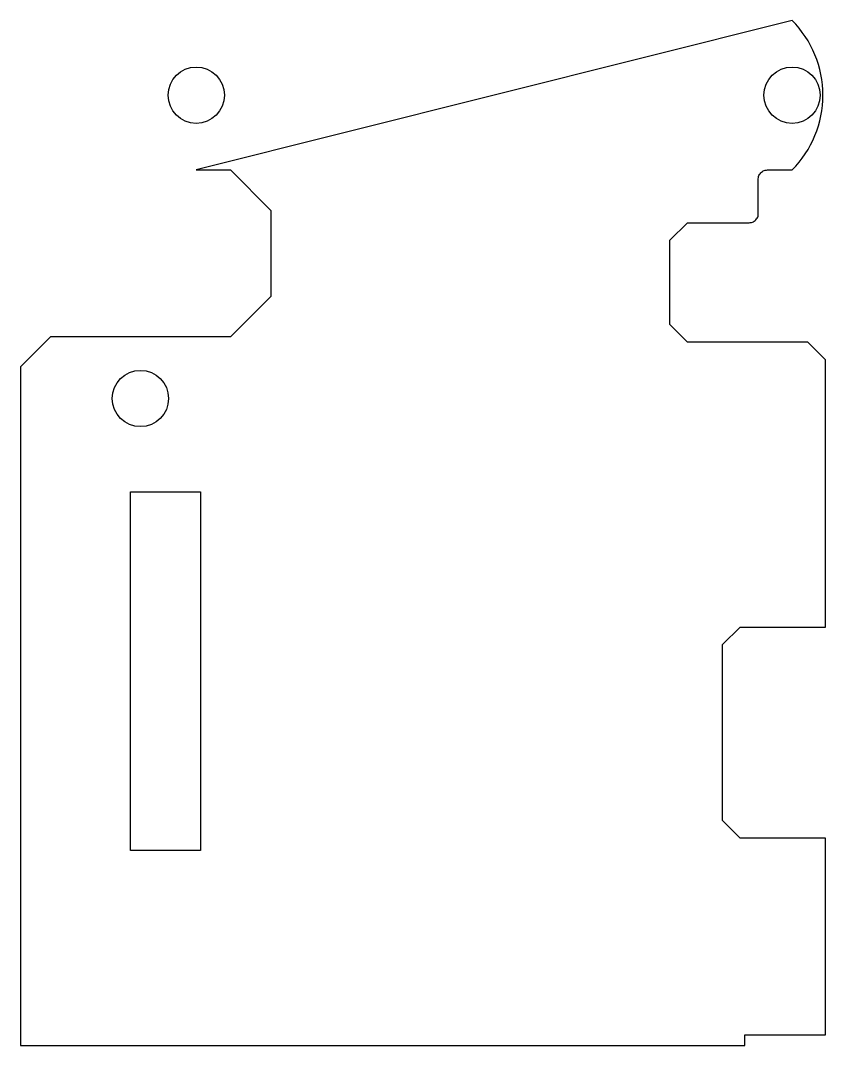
# Model space of a CAD drawing. Header units: millimetres. Extents: x -25 to 20.8, y -32.4 to 25.9.
import ezdxf

# ---------------------------------------------------------------- set-up
doc = ezdxf.new("R2010")
doc.units = ezdxf.units.MM

msp = doc.modelspace()

# ---------------------------------------------------------------- linework, layer by layer
msp.add_lwpolyline([(16.412, 14.4), (16.472, 14.404), (16.535, 14.415), (16.594, 14.432), (16.649, 14.455), (16.703, 14.487), (16.753, 14.524), (16.796, 14.565), (16.836, 14.613), (16.87, 14.665), (16.896, 14.719), (16.915, 14.778), (16.927, 14.84), (16.931, 14.9), (16.931, 16.9), (16.935, 16.961), (16.947, 17.023), (16.966, 17.081), (16.992, 17.135), (17.027, 17.188), (17.066, 17.236), (17.11, 17.277), (17.16, 17.314), (17.215, 17.345), (17.27, 17.368), (17.329, 17.385), (17.392, 17.396), (17.452, 17.4), (18.85, 17.4, 0.414214), (18.85, 25.9), (-15.05, 17.4), (-13.1, 17.4), (-10.8, 15.1), (-10.8, 10.2), (-13.1, 7.9), (-23.35, 7.9), (-25.05, 6.2), (-25.05, -32.4), (16.164, -32.4), (16.164, -31.8), (20.753, -31.8), (20.753, -20.6), (15.9, -20.6), (14.9, -19.6), (14.9, -9.6), (15.9, -8.6), (20.753, -8.6), (20.753, 6.6), (19.753, 7.6), (12.9, 7.6), (11.9, 8.6), (11.9, 13.4), (12.9, 14.4), (16.412, 14.4)], format="xyb", close=True)
msp.add_lwpolyline([(-14.8, -0.9), (-14.8, -21.3), (-18.8, -21.3), (-18.8, -0.9)], close=True)
for centre in [(-15.05, 21.65), (18.85, 21.65), (-18.225, 4.4)]:
    msp.add_circle(centre, 1.6)

doc.saveas('drawing.dxf')
